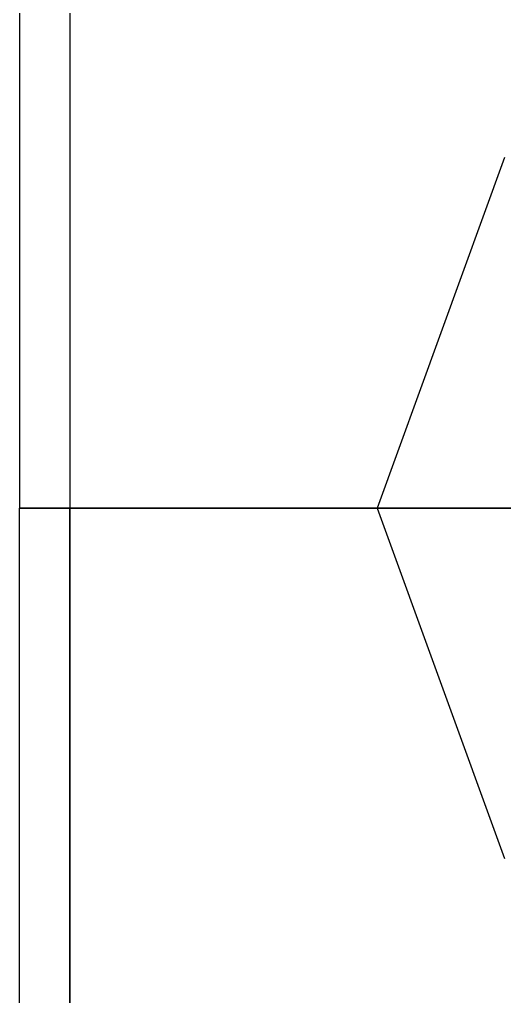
# Model space of a CAD drawing. Header units: millimetres. Extents: x 256 to 2599, y 626 to 1192.
# Drawn here: x 1908.18 to 1908.485, y 842.148 to 842.761 of the extents above; entities that cross this region are included whole.
import ezdxf

# ---------------------------------------------------------------- set-up
doc = ezdxf.new("R2010")
doc.units = ezdxf.units.MM
doc.layers.add('MAIN-2', color=7, linetype='Continuous')

msp = doc.modelspace()

# ---------------------------------------------------------------- linework, layer by layer
at = {"layer": 'MAIN-2'}
for p, q in [((1908.18039, 843.93099), (1908.18039, 842.45406)), ((1908.21206, 843.20614), (1908.21206, 842.45406)), ((1908.21206, 843.20614), (1908.21206, 842.45406)), ((1908.21206, 843.20614), (1908.21206, 842.45406)), ((1908.21206, 843.20614), (1908.21206, 842.45406)), ((1908.48496, 842.67393), (1908.40493, 842.45406)), ((1908.48496, 842.67393), (1908.40493, 842.45406)), ((1908.18039, 841.62282), (1908.18039, 842.45406)), ((1908.18039, 842.45406), (1908.76622, 842.45406)), ((1908.18039, 842.45406), (1908.76622, 842.45406)), ((1908.76622, 842.45406), (1908.18039, 842.45406)), ((1908.76622, 842.45406), (1908.18039, 842.45406)), ((1908.21206, 842.45406), (1908.21206, 841.70199)), ((1908.21206, 841.70199), (1908.21206, 842.45406)), ((1908.21206, 842.45406), (1908.21206, 841.70199)), ((1908.21206, 841.70199), (1908.21206, 842.45406)), ((1908.40493, 842.45406), (1908.48496, 842.23419)), ((1908.40493, 842.45406), (1908.48496, 842.23419))]:
    msp.add_line(p, q, dxfattribs=at)

doc.saveas('drawing.dxf')
